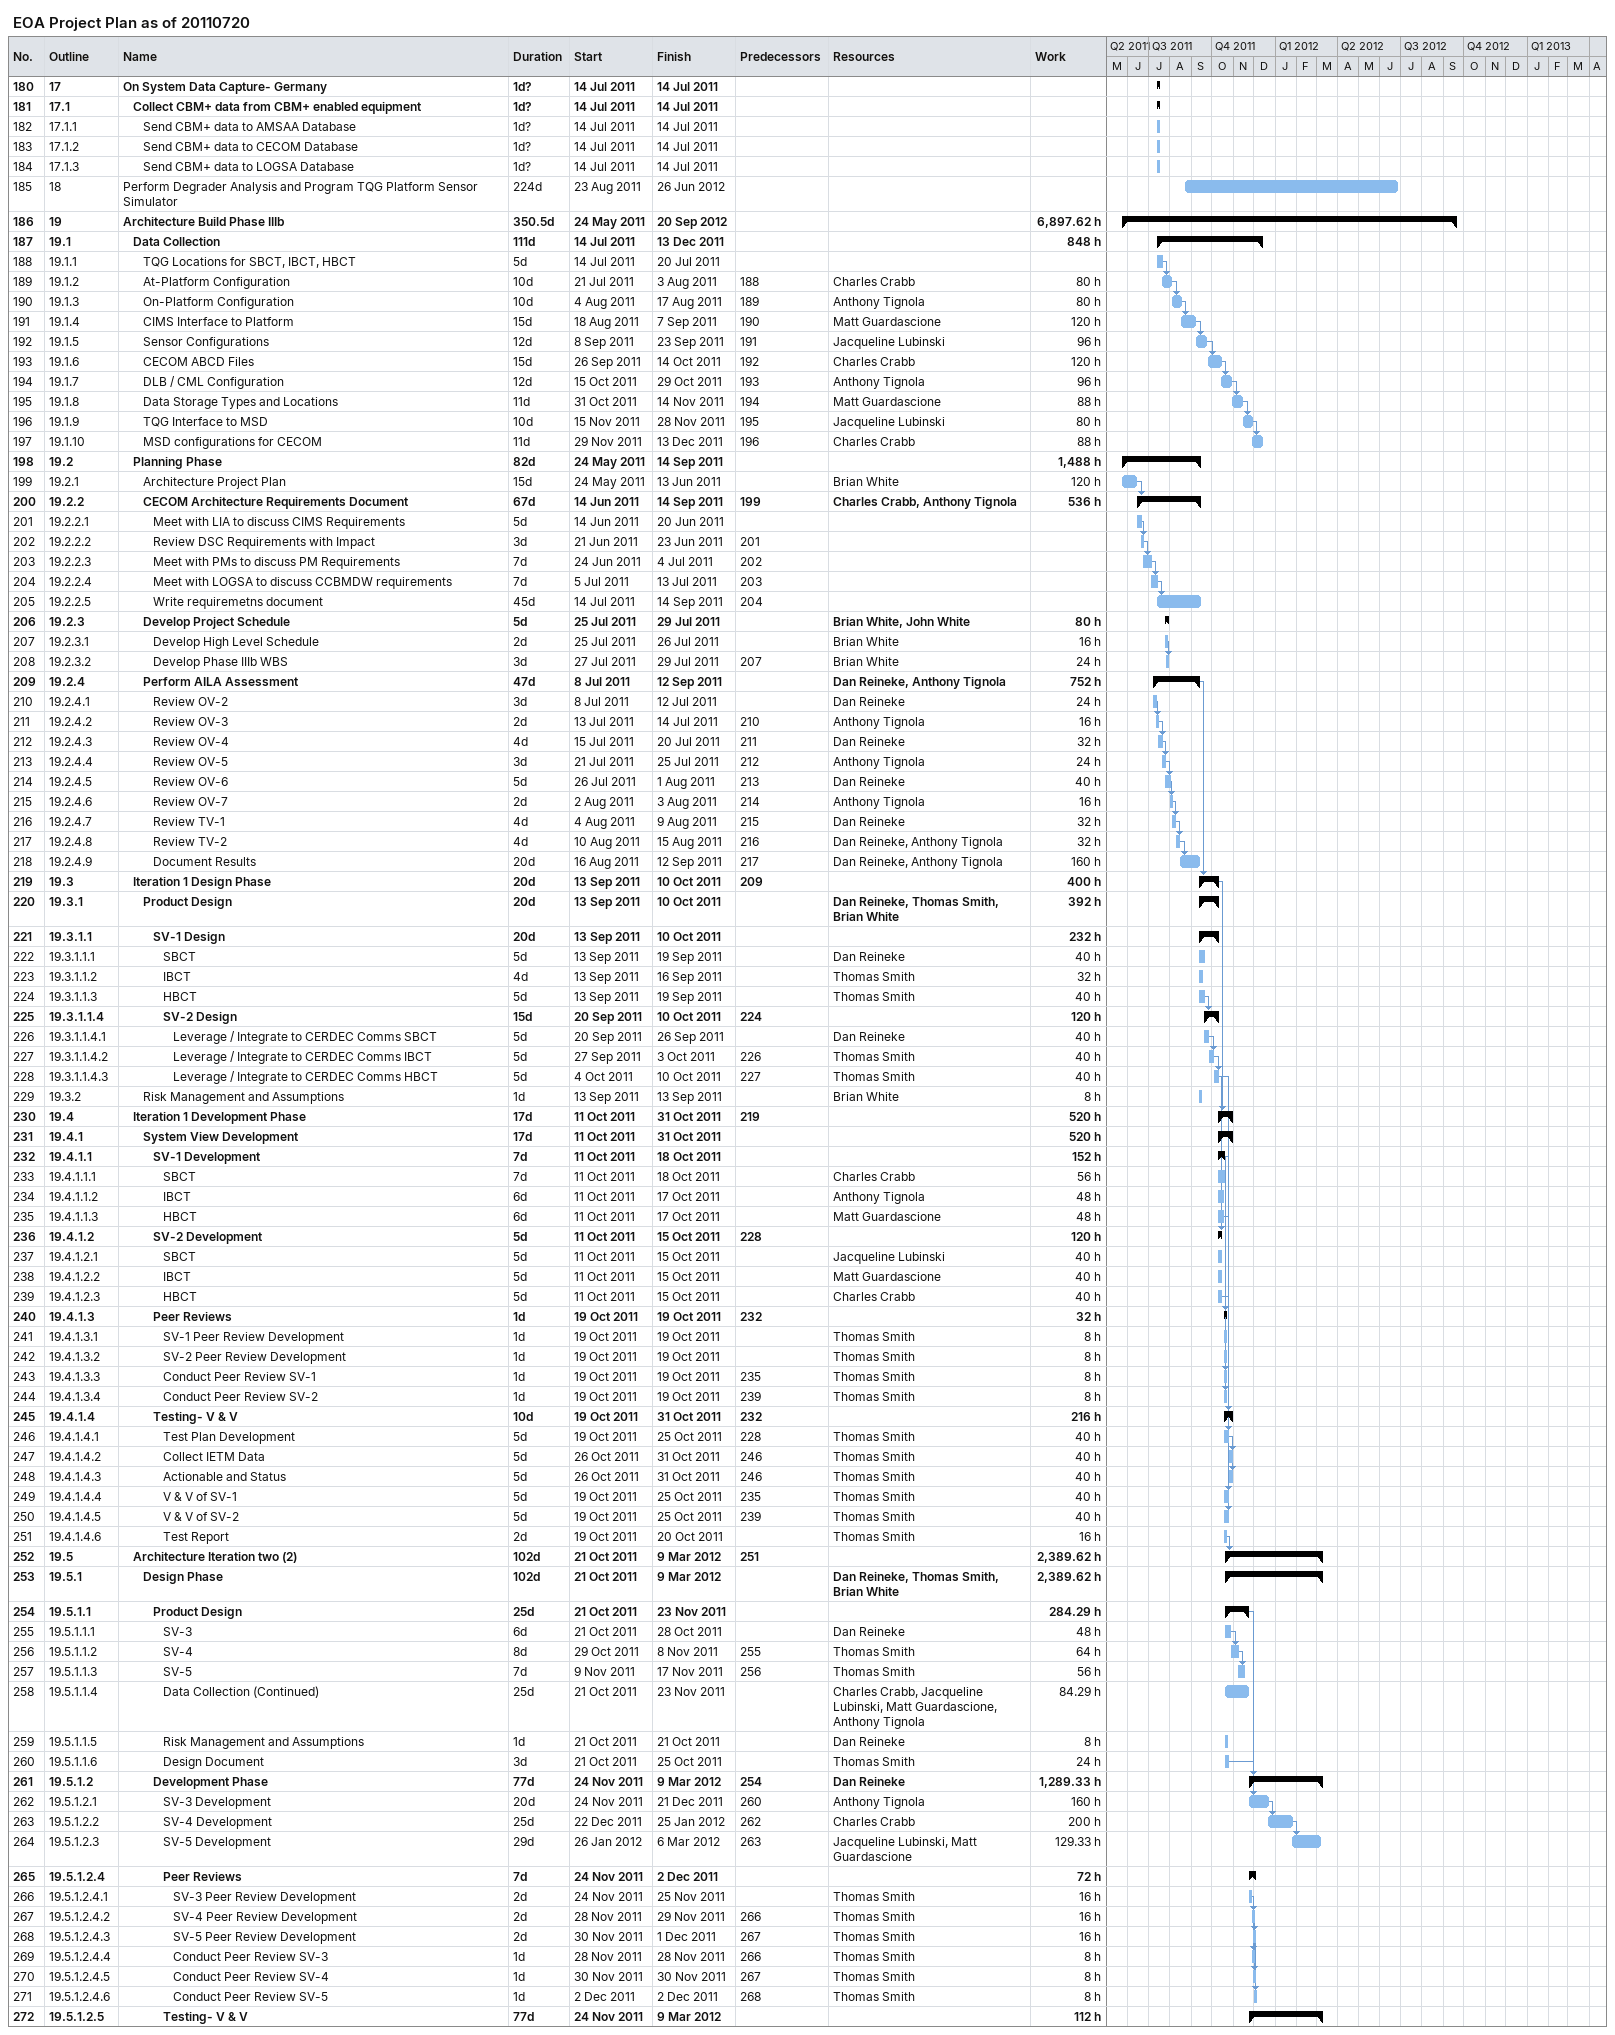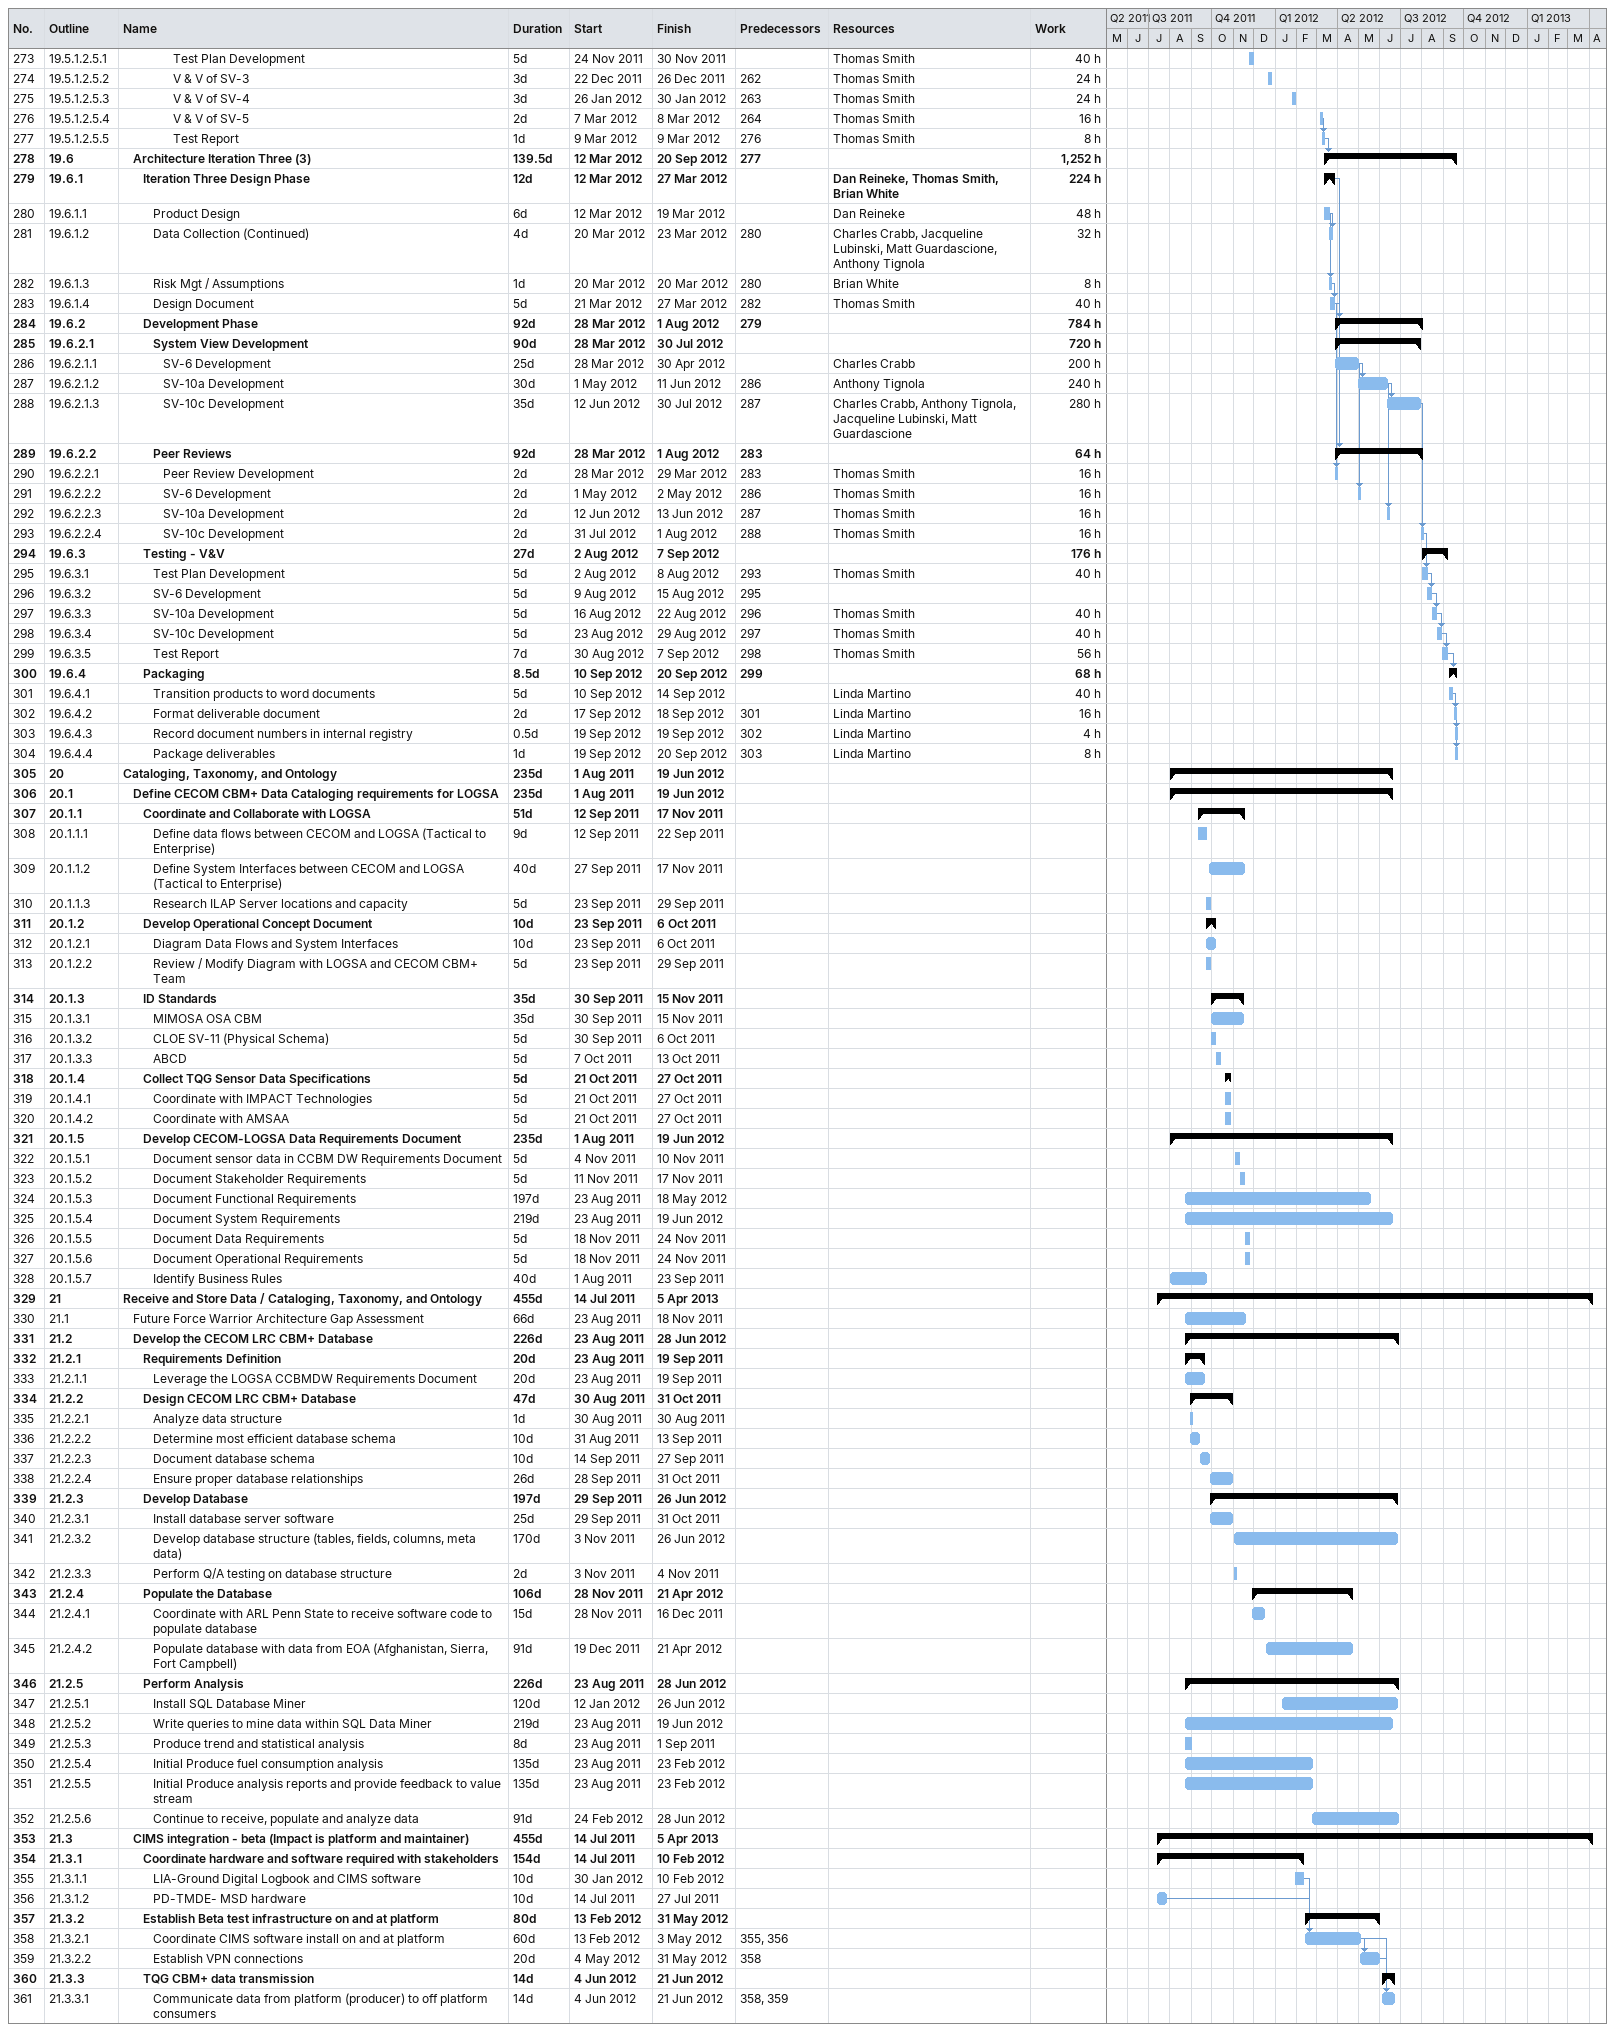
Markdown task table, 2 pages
EOA Project Plan as of 20110720

| ID | WBS | Task | Duration | Start | Finish | Predecessors | Resources | Work (h) |
|---|---|---|---|---|---|---|---|---|
| 180 | 17 | **On System Data Capture- Germany** | 1d? | 2011-07-14 | 2011-07-14 |  |  |  |
| 181 | 17.1 | **Collect CBM+ data from CBM+ enabled equipment** | 1d? | 2011-07-14 | 2011-07-14 |  |  |  |
| 182 | 17.1.1 | Send CBM+ data to AMSAA Database | 1d? | 2011-07-14 | 2011-07-14 |  |  |  |
| 183 | 17.1.2 | Send CBM+ data to CECOM Database | 1d? | 2011-07-14 | 2011-07-14 |  |  |  |
| 184 | 17.1.3 | Send CBM+ data to LOGSA Database | 1d? | 2011-07-14 | 2011-07-14 |  |  |  |
| 185 | 18 | Perform Degrader Analysis and Program TQG Platform Sensor Simulator | 224d | 2011-08-23 | 2012-06-26 |  |  |  |
| 186 | 19 | **Architecture Build Phase IIIb** | 350.5d | 2011-05-24 | 2012-09-20 |  |  | 6897.62 |
| 187 | 19.1 | **Data Collection** | 111d | 2011-07-14 | 2011-12-13 |  |  | 848 |
| 188 | 19.1.1 | TQG Locations for SBCT, IBCT, HBCT | 5d | 2011-07-14 | 2011-07-20 |  |  |  |
| 189 | 19.1.2 | At-Platform Configuration | 10d | 2011-07-21 | 2011-08-03 | 188 | Charles Crabb | 80 |
| 190 | 19.1.3 | On-Platform Configuration | 10d | 2011-08-04 | 2011-08-17 | 189 | Anthony Tignola | 80 |
| 191 | 19.1.4 | CIMS Interface to Platform | 15d | 2011-08-18 | 2011-09-07 | 190 | Matt Guardascione | 120 |
| 192 | 19.1.5 | Sensor Configurations | 12d | 2011-09-08 | 2011-09-23 | 191 | Jacqueline Lubinski | 96 |
| 193 | 19.1.6 | CECOM ABCD Files | 15d | 2011-09-26 | 2011-10-14 | 192 | Charles Crabb | 120 |
| 194 | 19.1.7 | DLB / CML Configuration | 12d | 2011-10-15 | 2011-10-29 | 193 | Anthony Tignola | 96 |
| 195 | 19.1.8 | Data Storage Types and Locations | 11d | 2011-10-31 | 2011-11-14 | 194 | Matt Guardascione | 88 |
| 196 | 19.1.9 | TQG Interface to MSD | 10d | 2011-11-15 | 2011-11-28 | 195 | Jacqueline Lubinski | 80 |
| 197 | 19.1.10 | MSD configurations for CECOM | 11d | 2011-11-29 | 2011-12-13 | 196 | Charles Crabb | 88 |
| 198 | 19.2 | **Planning Phase** | 82d | 2011-05-24 | 2011-09-14 |  |  | 1488 |
| 199 | 19.2.1 | Architecture Project Plan | 15d | 2011-05-24 | 2011-06-13 |  | Brian White | 120 |
| 200 | 19.2.2 | **CECOM Architecture Requirements Document** | 67d | 2011-06-14 | 2011-09-14 | 199 | Charles Crabb, Anthony Tignola | 536 |
| 201 | 19.2.2.1 | Meet with LIA to discuss CIMS Requirements | 5d | 2011-06-14 | 2011-06-20 |  |  |  |
| 202 | 19.2.2.2 | Review DSC Requirements with Impact | 3d | 2011-06-21 | 2011-06-23 | 201 |  |  |
| 203 | 19.2.2.3 | Meet with PMs to discuss PM Requirements | 7d | 2011-06-24 | 2011-07-04 | 202 |  |  |
| 204 | 19.2.2.4 | Meet with LOGSA to discuss CCBMDW requirements | 7d | 2011-07-05 | 2011-07-13 | 203 |  |  |
| 205 | 19.2.2.5 | Write requiremetns document | 45d | 2011-07-14 | 2011-09-14 | 204 |  |  |
| 206 | 19.2.3 | **Develop Project Schedule** | 5d | 2011-07-25 | 2011-07-29 |  | Brian White, John White | 80 |
| 207 | 19.2.3.1 | Develop High Level Schedule | 2d | 2011-07-25 | 2011-07-26 |  | Brian White | 16 |
| 208 | 19.2.3.2 | Develop Phase IIIb WBS | 3d | 2011-07-27 | 2011-07-29 | 207 | Brian White | 24 |
| 209 | 19.2.4 | **Perform AILA Assessment** | 47d | 2011-07-08 | 2011-09-12 |  | Dan Reineke, Anthony Tignola | 752 |
| 210 | 19.2.4.1 | Review OV-2 | 3d | 2011-07-08 | 2011-07-12 |  | Dan Reineke | 24 |
| 211 | 19.2.4.2 | Review OV-3 | 2d | 2011-07-13 | 2011-07-14 | 210 | Anthony Tignola | 16 |
| 212 | 19.2.4.3 | Review OV-4 | 4d | 2011-07-15 | 2011-07-20 | 211 | Dan Reineke | 32 |
| 213 | 19.2.4.4 | Review OV-5 | 3d | 2011-07-21 | 2011-07-25 | 212 | Anthony Tignola | 24 |
| 214 | 19.2.4.5 | Review OV-6 | 5d | 2011-07-26 | 2011-08-01 | 213 | Dan Reineke | 40 |
| 215 | 19.2.4.6 | Review OV-7 | 2d | 2011-08-02 | 2011-08-03 | 214 | Anthony Tignola | 16 |
| 216 | 19.2.4.7 | Review TV-1 | 4d | 2011-08-04 | 2011-08-09 | 215 | Dan Reineke | 32 |
| 217 | 19.2.4.8 | Review TV-2 | 4d | 2011-08-10 | 2011-08-15 | 216 | Dan Reineke, Anthony Tignola | 32 |
| 218 | 19.2.4.9 | Document Results | 20d | 2011-08-16 | 2011-09-12 | 217 | Dan Reineke, Anthony Tignola | 160 |
| 219 | 19.3 | **Iteration 1 Design Phase** | 20d | 2011-09-13 | 2011-10-10 | 209 |  | 400 |
| 220 | 19.3.1 | **Product Design** | 20d | 2011-09-13 | 2011-10-10 |  | Dan Reineke, Thomas Smith, Brian White | 392 |
| 221 | 19.3.1.1 | **SV-1 Design** | 20d | 2011-09-13 | 2011-10-10 |  |  | 232 |
| 222 | 19.3.1.1.1 | SBCT | 5d | 2011-09-13 | 2011-09-19 |  | Dan Reineke | 40 |
| 223 | 19.3.1.1.2 | IBCT | 4d | 2011-09-13 | 2011-09-16 |  | Thomas Smith | 32 |
| 224 | 19.3.1.1.3 | HBCT | 5d | 2011-09-13 | 2011-09-19 |  | Thomas Smith | 40 |
| 225 | 19.3.1.1.4 | **SV-2 Design** | 15d | 2011-09-20 | 2011-10-10 | 224 |  | 120 |
| 226 | 19.3.1.1.4.1 | Leverage / Integrate to CERDEC Comms SBCT | 5d | 2011-09-20 | 2011-09-26 |  | Dan Reineke | 40 |
| 227 | 19.3.1.1.4.2 | Leverage / Integrate to CERDEC Comms IBCT | 5d | 2011-09-27 | 2011-10-03 | 226 | Thomas Smith | 40 |
| 228 | 19.3.1.1.4.3 | Leverage / Integrate to CERDEC Comms HBCT | 5d | 2011-10-04 | 2011-10-10 | 227 | Thomas Smith | 40 |
| 229 | 19.3.2 | Risk Management and Assumptions | 1d | 2011-09-13 | 2011-09-13 |  | Brian White | 8 |
| 230 | 19.4 | **Iteration 1 Development Phase** | 17d | 2011-10-11 | 2011-10-31 | 219 |  | 520 |
| 231 | 19.4.1 | **System View Development** | 17d | 2011-10-11 | 2011-10-31 |  |  | 520 |
| 232 | 19.4.1.1 | **SV-1 Development** | 7d | 2011-10-11 | 2011-10-18 |  |  | 152 |
| 233 | 19.4.1.1.1 | SBCT | 7d | 2011-10-11 | 2011-10-18 |  | Charles Crabb | 56 |
| 234 | 19.4.1.1.2 | IBCT | 6d | 2011-10-11 | 2011-10-17 |  | Anthony Tignola | 48 |
| 235 | 19.4.1.1.3 | HBCT | 6d | 2011-10-11 | 2011-10-17 |  | Matt Guardascione | 48 |
| 236 | 19.4.1.2 | **SV-2 Development** | 5d | 2011-10-11 | 2011-10-15 | 228 |  | 120 |
| 237 | 19.4.1.2.1 | SBCT | 5d | 2011-10-11 | 2011-10-15 |  | Jacqueline Lubinski | 40 |
| 238 | 19.4.1.2.2 | IBCT | 5d | 2011-10-11 | 2011-10-15 |  | Matt Guardascione | 40 |
| 239 | 19.4.1.2.3 | HBCT | 5d | 2011-10-11 | 2011-10-15 |  | Charles Crabb | 40 |
| 240 | 19.4.1.3 | **Peer Reviews** | 1d | 2011-10-19 | 2011-10-19 | 232 |  | 32 |
| 241 | 19.4.1.3.1 | SV-1 Peer Review Development | 1d | 2011-10-19 | 2011-10-19 |  | Thomas Smith | 8 |
| 242 | 19.4.1.3.2 | SV-2 Peer Review Development | 1d | 2011-10-19 | 2011-10-19 |  | Thomas Smith | 8 |
| 243 | 19.4.1.3.3 | Conduct Peer Review SV-1 | 1d | 2011-10-19 | 2011-10-19 | 235 | Thomas Smith | 8 |
| 244 | 19.4.1.3.4 | Conduct Peer Review SV-2 | 1d | 2011-10-19 | 2011-10-19 | 239 | Thomas Smith | 8 |
| 245 | 19.4.1.4 | **Testing- V & V** | 10d | 2011-10-19 | 2011-10-31 | 232 |  | 216 |
| 246 | 19.4.1.4.1 | Test Plan Development | 5d | 2011-10-19 | 2011-10-25 | 228 | Thomas Smith | 40 |
| 247 | 19.4.1.4.2 | Collect IETM Data | 5d | 2011-10-26 | 2011-10-31 | 246 | Thomas Smith | 40 |
| 248 | 19.4.1.4.3 | Actionable and Status | 5d | 2011-10-26 | 2011-10-31 | 246 | Thomas Smith | 40 |
| 249 | 19.4.1.4.4 | V & V of SV-1 | 5d | 2011-10-19 | 2011-10-25 | 235 | Thomas Smith | 40 |
| 250 | 19.4.1.4.5 | V & V of SV-2 | 5d | 2011-10-19 | 2011-10-25 | 239 | Thomas Smith | 40 |
| 251 | 19.4.1.4.6 | Test Report | 2d | 2011-10-19 | 2011-10-20 |  | Thomas Smith | 16 |
| 252 | 19.5 | **Architecture Iteration two (2)** | 102d | 2011-10-21 | 2012-03-09 | 251 |  | 2389.62 |
| 253 | 19.5.1 | **Design Phase** | 102d | 2011-10-21 | 2012-03-09 |  | Dan Reineke, Thomas Smith, Brian White | 2389.62 |
| 254 | 19.5.1.1 | **Product Design** | 25d | 2011-10-21 | 2011-11-23 |  |  | 284.29 |
| 255 | 19.5.1.1.1 | SV-3 | 6d | 2011-10-21 | 2011-10-28 |  | Dan Reineke | 48 |
| 256 | 19.5.1.1.2 | SV-4 | 8d | 2011-10-29 | 2011-11-08 | 255 | Thomas Smith | 64 |
| 257 | 19.5.1.1.3 | SV-5 | 7d | 2011-11-09 | 2011-11-17 | 256 | Thomas Smith | 56 |
| 258 | 19.5.1.1.4 | Data Collection (Continued) | 25d | 2011-10-21 | 2011-11-23 |  | Charles Crabb, Jacqueline Lubinski, Matt Guardascione, Anthony Tignola | 84.29 |
| 259 | 19.5.1.1.5 | Risk Management and Assumptions | 1d | 2011-10-21 | 2011-10-21 |  | Dan Reineke | 8 |
| 260 | 19.5.1.1.6 | Design Document | 3d | 2011-10-21 | 2011-10-25 |  | Thomas Smith | 24 |
| 261 | 19.5.1.2 | **Development Phase** | 77d | 2011-11-24 | 2012-03-09 | 254 | Dan Reineke | 1289.33 |
| 262 | 19.5.1.2.1 | SV-3 Development | 20d | 2011-11-24 | 2011-12-21 | 260 | Anthony Tignola | 160 |
| 263 | 19.5.1.2.2 | SV-4 Development | 25d | 2011-12-22 | 2012-01-25 | 262 | Charles Crabb | 200 |
| 264 | 19.5.1.2.3 | SV-5 Development | 29d | 2012-01-26 | 2012-03-06 | 263 | Jacqueline Lubinski, Matt Guardascione | 129.33 |
| 265 | 19.5.1.2.4 | **Peer Reviews** | 7d | 2011-11-24 | 2011-12-02 |  |  | 72 |
| 266 | 19.5.1.2.4.1 | SV-3 Peer Review Development | 2d | 2011-11-24 | 2011-11-25 |  | Thomas Smith | 16 |
| 267 | 19.5.1.2.4.2 | SV-4 Peer Review Development | 2d | 2011-11-28 | 2011-11-29 | 266 | Thomas Smith | 16 |
| 268 | 19.5.1.2.4.3 | SV-5 Peer Review Development | 2d | 2011-11-30 | 2011-12-01 | 267 | Thomas Smith | 16 |
| 269 | 19.5.1.2.4.4 | Conduct Peer Review SV-3 | 1d | 2011-11-28 | 2011-11-28 | 266 | Thomas Smith | 8 |
| 270 | 19.5.1.2.4.5 | Conduct Peer Review SV-4 | 1d | 2011-11-30 | 2011-11-30 | 267 | Thomas Smith | 8 |
| 271 | 19.5.1.2.4.6 | Conduct Peer Review SV-5 | 1d | 2011-12-02 | 2011-12-02 | 268 | Thomas Smith | 8 |
| 272 | 19.5.1.2.5 | **Testing- V & V** | 77d | 2011-11-24 | 2012-03-09 |  |  | 112 |
| 273 | 19.5.1.2.5.1 | Test Plan Development | 5d | 2011-11-24 | 2011-11-30 |  | Thomas Smith | 40 |
| 274 | 19.5.1.2.5.2 | V & V of SV-3 | 3d | 2011-12-22 | 2011-12-26 | 262 | Thomas Smith | 24 |
| 275 | 19.5.1.2.5.3 | V & V of SV-4 | 3d | 2012-01-26 | 2012-01-30 | 263 | Thomas Smith | 24 |
| 276 | 19.5.1.2.5.4 | V & V of SV-5 | 2d | 2012-03-07 | 2012-03-08 | 264 | Thomas Smith | 16 |
| 277 | 19.5.1.2.5.5 | Test Report | 1d | 2012-03-09 | 2012-03-09 | 276 | Thomas Smith | 8 |
| 278 | 19.6 | **Architecture Iteration Three (3)** | 139.5d | 2012-03-12 | 2012-09-20 | 277 |  | 1252 |
| 279 | 19.6.1 | **Iteration Three Design Phase** | 12d | 2012-03-12 | 2012-03-27 |  | Dan Reineke, Thomas Smith, Brian White | 224 |
| 280 | 19.6.1.1 | Product Design | 6d | 2012-03-12 | 2012-03-19 |  | Dan Reineke | 48 |
| 281 | 19.6.1.2 | Data Collection (Continued) | 4d | 2012-03-20 | 2012-03-23 | 280 | Charles Crabb, Jacqueline Lubinski, Matt Guardascione, Anthony Tignola | 32 |
| 282 | 19.6.1.3 | Risk Mgt / Assumptions | 1d | 2012-03-20 | 2012-03-20 | 280 | Brian White | 8 |
| 283 | 19.6.1.4 | Design Document | 5d | 2012-03-21 | 2012-03-27 | 282 | Thomas Smith | 40 |
| 284 | 19.6.2 | **Development Phase** | 92d | 2012-03-28 | 2012-08-01 | 279 |  | 784 |
| 285 | 19.6.2.1 | **System View Development** | 90d | 2012-03-28 | 2012-07-30 |  |  | 720 |
| 286 | 19.6.2.1.1 | SV-6 Development | 25d | 2012-03-28 | 2012-04-30 |  | Charles Crabb | 200 |
| 287 | 19.6.2.1.2 | SV-10a Development | 30d | 2012-05-01 | 2012-06-11 | 286 | Anthony Tignola | 240 |
| 288 | 19.6.2.1.3 | SV-10c Development | 35d | 2012-06-12 | 2012-07-30 | 287 | Charles Crabb, Anthony Tignola, Jacqueline Lubinski, Matt Guardascione | 280 |
| 289 | 19.6.2.2 | **Peer Reviews** | 92d | 2012-03-28 | 2012-08-01 | 283 |  | 64 |
| 290 | 19.6.2.2.1 | Peer Review Development | 2d | 2012-03-28 | 2012-03-29 | 283 | Thomas Smith | 16 |
| 291 | 19.6.2.2.2 | SV-6 Development | 2d | 2012-05-01 | 2012-05-02 | 286 | Thomas Smith | 16 |
| 292 | 19.6.2.2.3 | SV-10a Development | 2d | 2012-06-12 | 2012-06-13 | 287 | Thomas Smith | 16 |
| 293 | 19.6.2.2.4 | SV-10c Development | 2d | 2012-07-31 | 2012-08-01 | 288 | Thomas Smith | 16 |
| 294 | 19.6.3 | **Testing - V&V** | 27d | 2012-08-02 | 2012-09-07 |  |  | 176 |
| 295 | 19.6.3.1 | Test Plan Development | 5d | 2012-08-02 | 2012-08-08 | 293 | Thomas Smith | 40 |
| 296 | 19.6.3.2 | SV-6 Development | 5d | 2012-08-09 | 2012-08-15 | 295 |  |  |
| 297 | 19.6.3.3 | SV-10a Development | 5d | 2012-08-16 | 2012-08-22 | 296 | Thomas Smith | 40 |
| 298 | 19.6.3.4 | SV-10c Development | 5d | 2012-08-23 | 2012-08-29 | 297 | Thomas Smith | 40 |
| 299 | 19.6.3.5 | Test Report | 7d | 2012-08-30 | 2012-09-07 | 298 | Thomas Smith | 56 |
| 300 | 19.6.4 | **Packaging** | 8.5d | 2012-09-10 | 2012-09-20 | 299 |  | 68 |
| 301 | 19.6.4.1 | Transition products to word documents | 5d | 2012-09-10 | 2012-09-14 |  | Linda Martino | 40 |
| 302 | 19.6.4.2 | Format deliverable document | 2d | 2012-09-17 | 2012-09-18 | 301 | Linda Martino | 16 |
| 303 | 19.6.4.3 | Record document numbers in internal registry | 0.5d | 2012-09-19 | 2012-09-19 | 302 | Linda Martino | 4 |
| 304 | 19.6.4.4 | Package deliverables | 1d | 2012-09-19 | 2012-09-20 | 303 | Linda Martino | 8 |
| 305 | 20 | **Cataloging, Taxonomy, and Ontology** | 235d | 2011-08-01 | 2012-06-19 |  |  |  |
| 306 | 20.1 | **Define CECOM CBM+ Data Cataloging requirements for LOGSA** | 235d | 2011-08-01 | 2012-06-19 |  |  |  |
| 307 | 20.1.1 | **Coordinate and Collaborate with LOGSA** | 51d | 2011-09-12 | 2011-11-17 |  |  |  |
| 308 | 20.1.1.1 | Define data flows between CECOM and LOGSA (Tactical to Enterprise) | 9d | 2011-09-12 | 2011-09-22 |  |  |  |
| 309 | 20.1.1.2 | Define System Interfaces between CECOM and LOGSA (Tactical to Enterprise) | 40d | 2011-09-27 | 2011-11-17 |  |  |  |
| 310 | 20.1.1.3 | Research ILAP Server locations and capacity | 5d | 2011-09-23 | 2011-09-29 |  |  |  |
| 311 | 20.1.2 | **Develop Operational Concept Document** | 10d | 2011-09-23 | 2011-10-06 |  |  |  |
| 312 | 20.1.2.1 | Diagram Data Flows and System Interfaces | 10d | 2011-09-23 | 2011-10-06 |  |  |  |
| 313 | 20.1.2.2 | Review / Modify Diagram with LOGSA and CECOM CBM+ Team | 5d | 2011-09-23 | 2011-09-29 |  |  |  |
| 314 | 20.1.3 | **ID Standards** | 35d | 2011-09-30 | 2011-11-15 |  |  |  |
| 315 | 20.1.3.1 | MIMOSA OSA CBM | 35d | 2011-09-30 | 2011-11-15 |  |  |  |
| 316 | 20.1.3.2 | CLOE SV-11 (Physical Schema) | 5d | 2011-09-30 | 2011-10-06 |  |  |  |
| 317 | 20.1.3.3 | ABCD | 5d | 2011-10-07 | 2011-10-13 |  |  |  |
| 318 | 20.1.4 | **Collect TQG Sensor Data Specifications** | 5d | 2011-10-21 | 2011-10-27 |  |  |  |
| 319 | 20.1.4.1 | Coordinate with IMPACT Technologies | 5d | 2011-10-21 | 2011-10-27 |  |  |  |
| 320 | 20.1.4.2 | Coordinate with AMSAA | 5d | 2011-10-21 | 2011-10-27 |  |  |  |
| 321 | 20.1.5 | **Develop CECOM-LOGSA Data Requirements Document** | 235d | 2011-08-01 | 2012-06-19 |  |  |  |
| 322 | 20.1.5.1 | Document sensor data in CCBM DW Requirements Document | 5d | 2011-11-04 | 2011-11-10 |  |  |  |
| 323 | 20.1.5.2 | Document Stakeholder Requirements | 5d | 2011-11-11 | 2011-11-17 |  |  |  |
| 324 | 20.1.5.3 | Document Functional Requirements | 197d | 2011-08-23 | 2012-05-18 |  |  |  |
| 325 | 20.1.5.4 | Document System Requirements | 219d | 2011-08-23 | 2012-06-19 |  |  |  |
| 326 | 20.1.5.5 | Document Data Requirements | 5d | 2011-11-18 | 2011-11-24 |  |  |  |
| 327 | 20.1.5.6 | Document Operational Requirements | 5d | 2011-11-18 | 2011-11-24 |  |  |  |
| 328 | 20.1.5.7 | Identify Business Rules | 40d | 2011-08-01 | 2011-09-23 |  |  |  |
| 329 | 21 | **Receive and Store Data / Cataloging, Taxonomy, and Ontology** | 455d | 2011-07-14 | 2013-04-05 |  |  |  |
| 330 | 21.1 | Future Force Warrior Architecture Gap Assessment | 66d | 2011-08-23 | 2011-11-18 |  |  |  |
| 331 | 21.2 | **Develop the CECOM LRC CBM+ Database** | 226d | 2011-08-23 | 2012-06-28 |  |  |  |
| 332 | 21.2.1 | **Requirements Definition** | 20d | 2011-08-23 | 2011-09-19 |  |  |  |
| 333 | 21.2.1.1 | Leverage the LOGSA CCBMDW Requirements Document | 20d | 2011-08-23 | 2011-09-19 |  |  |  |
| 334 | 21.2.2 | **Design CECOM LRC CBM+ Database** | 47d | 2011-08-30 | 2011-10-31 |  |  |  |
| 335 | 21.2.2.1 | Analyze data structure | 1d | 2011-08-30 | 2011-08-30 |  |  |  |
| 336 | 21.2.2.2 | Determine most efficient database schema | 10d | 2011-08-31 | 2011-09-13 |  |  |  |
| 337 | 21.2.2.3 | Document database schema | 10d | 2011-09-14 | 2011-09-27 |  |  |  |
| 338 | 21.2.2.4 | Ensure proper database relationships | 26d | 2011-09-28 | 2011-10-31 |  |  |  |
| 339 | 21.2.3 | **Develop Database** | 197d | 2011-09-29 | 2012-06-26 |  |  |  |
| 340 | 21.2.3.1 | Install database server software | 25d | 2011-09-29 | 2011-10-31 |  |  |  |
| 341 | 21.2.3.2 | Develop database structure (tables, fields, columns, meta data) | 170d | 2011-11-03 | 2012-06-26 |  |  |  |
| 342 | 21.2.3.3 | Perform Q/A testing on database structure | 2d | 2011-11-03 | 2011-11-04 |  |  |  |
| 343 | 21.2.4 | **Populate the Database** | 106d | 2011-11-28 | 2012-04-21 |  |  |  |
| 344 | 21.2.4.1 | Coordinate with ARL Penn State to receive software code to populate database | 15d | 2011-11-28 | 2011-12-16 |  |  |  |
| 345 | 21.2.4.2 | Populate database with data from EOA (Afghanistan, Sierra, Fort Campbell) | 91d | 2011-12-19 | 2012-04-21 |  |  |  |
| 346 | 21.2.5 | **Perform Analysis** | 226d | 2011-08-23 | 2012-06-28 |  |  |  |
| 347 | 21.2.5.1 | Install SQL Database Miner | 120d | 2012-01-12 | 2012-06-26 |  |  |  |
| 348 | 21.2.5.2 | Write queries to mine data within SQL Data Miner | 219d | 2011-08-23 | 2012-06-19 |  |  |  |
| 349 | 21.2.5.3 | Produce trend and statistical analysis | 8d | 2011-08-23 | 2011-09-01 |  |  |  |
| 350 | 21.2.5.4 | Initial Produce fuel consumption analysis | 135d | 2011-08-23 | 2012-02-23 |  |  |  |
| 351 | 21.2.5.5 | Initial Produce analysis reports and provide feedback to value stream | 135d | 2011-08-23 | 2012-02-23 |  |  |  |
| 352 | 21.2.5.6 | Continue to receive, populate and analyze data | 91d | 2012-02-24 | 2012-06-28 |  |  |  |
| 353 | 21.3 | **CIMS integration - beta (Impact is platform and maintainer)** | 455d | 2011-07-14 | 2013-04-05 |  |  |  |
| 354 | 21.3.1 | **Coordinate hardware and software required with stakeholders** | 154d | 2011-07-14 | 2012-02-10 |  |  |  |
| 355 | 21.3.1.1 | LIA-Ground Digital Logbook and CIMS software | 10d | 2012-01-30 | 2012-02-10 |  |  |  |
| 356 | 21.3.1.2 | PD-TMDE- MSD hardware | 10d | 2011-07-14 | 2011-07-27 |  |  |  |
| 357 | 21.3.2 | **Establish Beta test infrastructure on and at platform** | 80d | 2012-02-13 | 2012-05-31 |  |  |  |
| 358 | 21.3.2.1 | Coordinate CIMS software install on and at platform | 60d | 2012-02-13 | 2012-05-03 | 355, 356 |  |  |
| 359 | 21.3.2.2 | Establish VPN connections | 20d | 2012-05-04 | 2012-05-31 | 358 |  |  |
| 360 | 21.3.3 | **TQG CBM+ data transmission** | 14d | 2012-06-04 | 2012-06-21 |  |  |  |
| 361 | 21.3.3.1 | Communicate data from platform (producer) to off platform consumers | 14d | 2012-06-04 | 2012-06-21 | 358, 359 |  |  |
